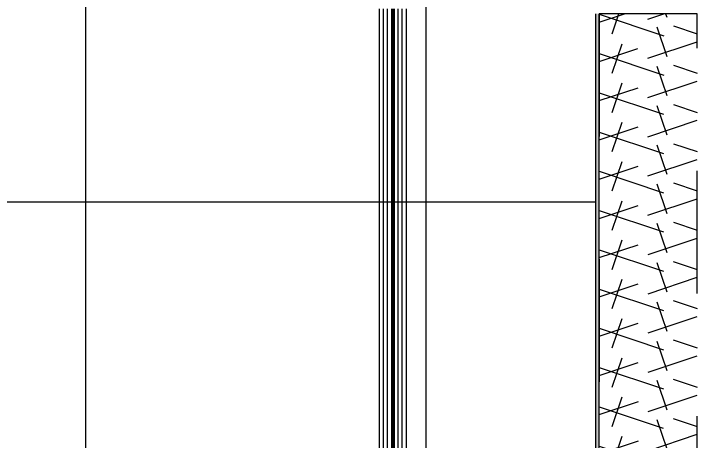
# Model space of a CAD drawing. Header units: millimetres. Extents: x 12351878 to 12381578, y 696206 to 738256.
# Drawn here: x 12356597.9 to 12356946.5, y 711013.1 to 711231 of the extents above; entities that cross this region are included whole.
import ezdxf

# ---------------------------------------------------------------- set-up
doc = ezdxf.new("R2010")
doc.units = ezdxf.units.MM
doc.header["$LTSCALE"] = 1000
doc.linetypes.add('CENTER2', pattern=[28.575000000000003, 19.05, -3.175, 3.175, -3.175])
doc.linetypes.add('HIDDEN', pattern=[0.125, 0.0625, -0.0625])
for name, color, linetype in [('ALUM', 1, 'Continuous'), ('DIM', 7, 'Continuous'), ('DIM_LEAD', 3, 'Continuous'), ('ELASTROMER-V', 241, 'Continuous'), ('EXTRUSION-V', 141, 'Continuous'), ('FASTENER', 191, 'Continuous'), ('GLASS', 1, 'Continuous'), ('GLASS-V', 11, 'Continuous'), ('INSUL', 8, 'HIDDEN'), ('SILICONE', 8, 'Continuous'), ('SYMBOL', 7, 'Continuous'), ('铝板断面填充', 14, 'Continuous')]:
    doc.layers.add(name, color=color, linetype=linetype)

# ---------------------------------------------------------------- blocks, each defined once
blk = doc.blocks.new('*U52')
at = {"linetype": 'CENTER2', "ltscale": 0.5}
blk.add_line((0, 5.682552812322683), (0, -12.18191840410441), dxfattribs=at)
at = {"color": 0, "linetype": 'ByBlock'}
blk.add_lwpolyline([(-0.6749999999992724, 2.506874680595502), (-1.174999999999272, 3.599999999998545), (-2.999999999998181, 3.600000000002183, 0.4142135623730951), (-5.399999999999636, 1.200000000000728), (-5.399999999999636, 0), (5.399999999999636, 0), (5.400000000001455, 1.19999999999709, 0.4142135623730951), (3.000000000001819, 3.599999999998545), (1.174999999999272, 3.599999999998545), (0.6749999999992724, 2.506874680595502)], format="xyb", close=True, dxfattribs=at)
blk = doc.blocks.new('*U62')
at = {"layer": 'INSUL'}
h = blk.add_hatch(dxfattribs=at)
h.set_pattern_fill('钻石形', color=256, scale=2.5, style=0, pattern_type=2)
h.set_pattern_definition([(161.57, (-389.9999927866011, 4.500000000016411), (-20.00140612595636, -0.0017275865377142), [-142.3, 15.8]), (18.43, (-394.9999927866011, 4.500000000016411), (-20.00140612595636, 0.0017275865377164), [-142.3, 15.8]), (108.43, (-389.9999927866011, 4.500000000016411), (9.996384096633898, -50.00437910815975), [47.42499999999998, -110.675]), (71.57, (-394.9999927866011, 4.500000000016411), (9.996384096633903, 50.00437910815975), [47.42499999999999, -110.675])])
h.paths.add_polyline_path([(-392.4999927866011, 2.00000000001641), (0, 2.000000000014551), (0, 52.00000000001454), (-392.4999927866011, 52.00000000001641)])
at = {"layer": 'SILICONE'}
h = blk.add_hatch(dxfattribs=at)
h.set_pattern_fill('AR-SAND', color=256, angle=360, style=0)
h.set_pattern_definition([(37.50000000000001, (-97272.62875093194, -18845.211353078), (-0.0629933581096077, 1.926823769013158), [0, -1.52, 0, -1.7, 0, -1.625]), (7.499999999999977, (-97272.62875093194, -18845.211353078), (1.769776705267727, 2.822146065229739), [0, -0.82, 0, -1.37, 0, -0.525]), (327.5, (-97273.85875093189, -18845.211353078), (3.114141861751495, 0.0056590535369642), [0, -0.5, 0, -1.8, 0, -2.35]), (317.5, (-97273.85875093189, -18845.211353078), (3.006126604572293, 0.8776755649342485), [0, -0.2499999999999994, 0, -1.179999999999995, 0, -1.349999999999995])])
h.paths.add_polyline_path([(-5, 0), (-1, 10), (0, 10), (0, 0)])
at = {"layer": 'ALUM', "linetype": 'ByBlock'}
blk.add_lwpolyline([(-392.4999927866011, -1.269249032229228e-11), (-5, -1.45519e-11), (-1, 10), (-1, 30), (-3, 30), (-3, 10.3851648071286), (-6.35406592284562, 1.999999999985448), (-392.4999927866011, 1.999999999987307)], dxfattribs=at)
at = {"layer": 'ELASTROMER-V', "linetype": 'HIDDEN'}
blk.add_lwpolyline([(0, 29.99999106871837), (0, 9.999991068718373), (-1, 9.999991068718373), (-1, 29.99999106871837)], close=True, dxfattribs=at)
at = {"layer": 'INSUL'}
blk.add_lwpolyline([(-392.4999927866011, 2.00000000001641), (0, 2.000000000014551), (0, 52.00000000001454), (-392.4999927866011, 52.00000000001641)], close=True, dxfattribs=at)
at = {"layer": 'SILICONE'}
blk.add_lwpolyline([(-5, 0), (-1, 10), (0, 10), (0, 0)], close=True, dxfattribs=at)
at = {"layer": 'FASTENER', "xscale": 0.6666666666666666, "yscale": 0.6666666666666666, "zscale": 0.6666666666666666, "rotation": 90.00000000000004}
blk.add_blockref('*U52', (-3, 20.19258240355703), dxfattribs=at)
blk = doc.blocks.new('*U57')
at = {"layer": 'GLASS'}
for points in [[(426.0000033856963, 11.4999999894787), (1.000000000007276, 11.5), (7.275957614183426e-12, 10.5), (0, 6.5), (0.999999999996362, 5.5), (426.0000033856854, 5.499999989471426)], [(426.0000033856963, 3.999999989478702), (1.000000000007276, 4), (7.275957614183426e-12, 3), (0, -1), (0.999999999996362, -2), (426.0000033856854, -2.000000010528574)]]:
    blk.add_lwpolyline(points, dxfattribs=at)
at = {"layer": 'GLASS-V'}
for p, q in [((3.637978807091713e-12, 9.5), (426.0000033856927, 9.499999989471425)), ((0, 7.5), (426.0000033856854, 7.499999989471426)), ((3.637978807091713e-12, 2), (426.0000033856927, 1.999999989471425)), ((0, 0), (426.0000033856854, -1.052857453697144e-08))]:
    blk.add_line(p, q, dxfattribs=at)
at = {"layer": 'GLASS-V', "linetype": 'HIDDEN', "const_width": 1.499999999999999}
blk.add_lwpolyline([(1.000000000003638, 4.75), (426.0000033856963, 4.750171038314611)], dxfattribs=at)
blk = doc.blocks.new('apqs01')
at = {"layer": '铝板断面填充', "linetype": 'ByBlock'}
blk.add_hatch(color=256, dxfattribs=at).paths.add_polyline_path([(3327.000028286129, 1866.571656934451), (3307.000037217513, 1866.571656934451), (3297.000037217513, 1870.571656934451), (3297.000037217513, 2258.071649721125), (3299.000037217513, 2258.071649721125), (3299.000037217513, 1871.925722857355), (3307.385202024132, 1868.571656934451), (3327.000037217513, 1868.571656934451)])
at = {"layer": 'EXTRUSION-V'}
blk.add_line((3210.499974913895, 2655.571663010167, -6.694355303533301e-08), (3210.499974913895, 1865.571654787869, -6.694355303533295e-08), dxfattribs=at)
at = {"layer": 'EXTRUSION-V', "elevation": -6.694355303533295e-08}
blk.add_lwpolyline([(3037, 2655.571652868064), (3037, -4.621688276529312e-08)], dxfattribs=at)
at = {"color": 0, "linetype": 'ByBlock', "xscale": -1, "rotation": 270}
blk.add_blockref('*U57', (3188.999974915758, 1834.571656584623, -6.694355303533301e-08), dxfattribs=at)
at = {"layer": 'DIM', "rotation": 270}
blk.add_blockref('*U62', (3297.000037217513, 1865.571656934451, -2.671660720812569e-08), dxfattribs=at)

msp = doc.modelspace()

# ---------------------------------------------------------------- linework, layer by layer
at = {"layer": 'DIM_LEAD'}
msp.add_line((12356894.49328701, 711135), (12355491.5, 711135), dxfattribs=at)

# ---------------------------------------------------------------- block references
at = {"layer": 'SYMBOL'}
msp.add_blockref('apqs01', (12353597.50000522, 708972.9283430666), dxfattribs=at)
msp.add_blockref('apqs01', (12353597.50000522, 708972.9283430666), dxfattribs=at)

doc.saveas('drawing.dxf')
